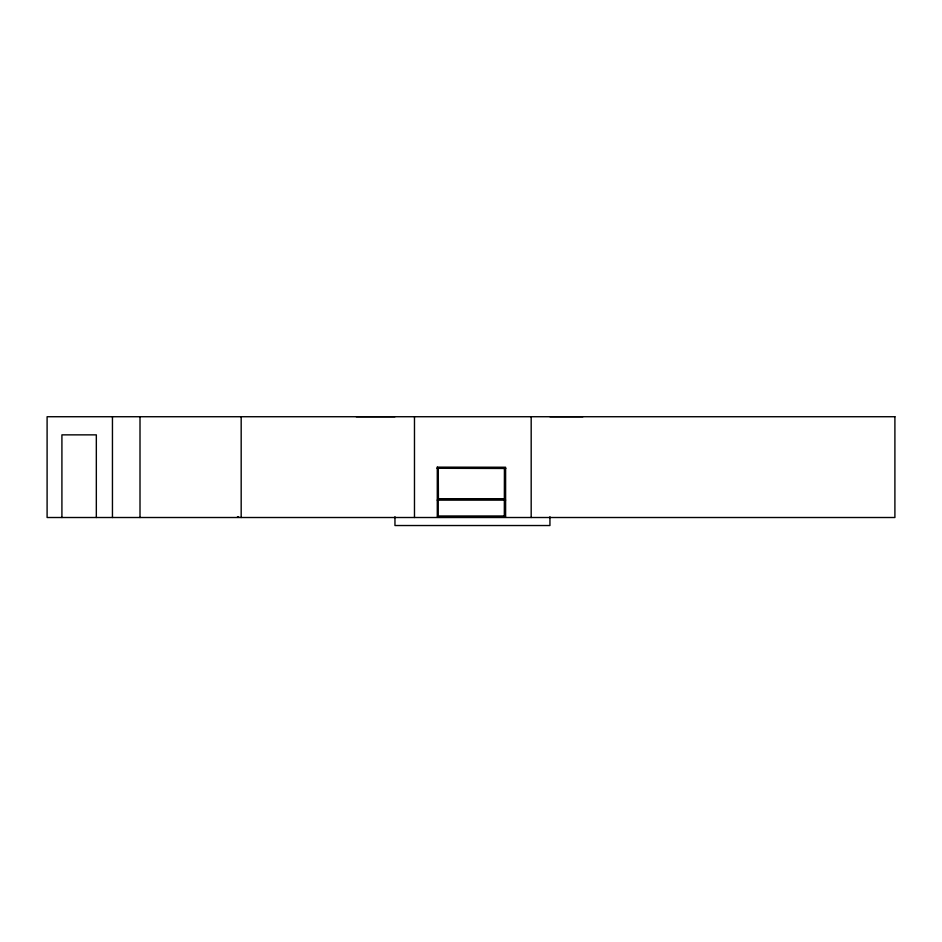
<?xml version="1.0" encoding="UTF-8"?>
<svg xmlns="http://www.w3.org/2000/svg" width="942" height="942" viewBox="0 0 942 942"><rect width="100%" height="100%" fill="white"/><g stroke="black" fill="none" stroke-linecap="round" stroke-linejoin="round"><path stroke-width="1.41" d="M505.607 500.131L437.194 500.131M504.465 515.816L504.559 468.292L504.559 515.992L438.242 515.992L438.242 468.292L438.419 500.214M549.94 416.729L582.921 416.729M237.431 516.864L238.738 516.899M549.94 516.711L549.94 525.53L394.957 525.53L394.957 516.711M531.182 416.729L531.182 517.511M414.48 416.729L414.48 517.511M394.957 416.729L356.276 416.729M241.176 416.729L241.176 517.511M140.005 416.729L140.005 517.511M112.451 416.729L112.451 517.511M96.331 517.511L96.331 434.863L61.913 434.863L61.913 517.511M437.288 467.15L505.607 467.244L505.607 517.229L437.288 517.323L437.288 467.15M437.288 468.292L505.607 468.386L437.288 468.292M438.419 499.083L504.465 499.166L438.419 499.083M894.9 416.729L47.1 416.729L47.1 517.511L894.9 517.511L894.9 416.729"/></g></svg>
